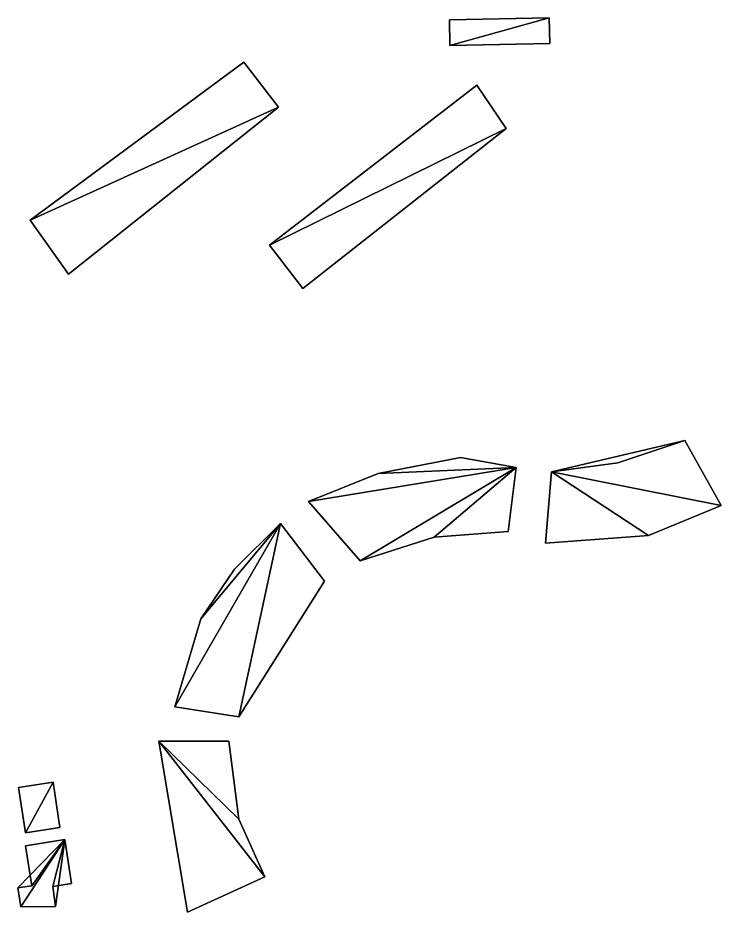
# Model space of a CAD drawing. Header units: metres. Extents: x -3947 to 4280, y -3529 to 2326.
# Drawn here: x -335.9 to -188.6, y -3516.2 to -3328.9 of the extents above; entities that cross this region are included whole.
import ezdxf

# ---------------------------------------------------------------- set-up
doc = ezdxf.new("R2010")
doc.units = ezdxf.units.M

msp = doc.modelspace()

# ---------------------------------------------------------------- linework, layer by layer
at = {"layer": 'MUROS'}
for points in [[(-245.5, -3329.3), (-224.6, -3328.9), (-224.6, -3328.9, 5), (-245.5, -3329.3, 5)], [(-245.4, -3334.7), (-245.5, -3329.3), (-245.5, -3329.3, 5), (-245.4, -3334.7, 5)], [(-224.6, -3328.9), (-224.5, -3334.3), (-224.5, -3334.3, 5), (-224.6, -3328.9, 5)], [(-224.5, -3334.3), (-245.4, -3334.7), (-245.4, -3334.7, 5), (-224.5, -3334.3, 5)], [(-288.6, -3338.2), (-333.3, -3371.3), (-333.3, -3371.3, 5), (-288.6, -3338.2, 5)], [(-281.3, -3347.6), (-288.6, -3338.2), (-288.6, -3338.2, 5), (-281.3, -3347.6, 5)], [(-239.8, -3343), (-283.2, -3376.5), (-283.2, -3376.5, 5), (-239.8, -3343, 5)], [(-233.6, -3352.1), (-239.8, -3343), (-239.8, -3343, 5), (-233.6, -3352.1, 5)], [(-325.3, -3382.6), (-281.3, -3347.6), (-281.3, -3347.6, 5), (-325.3, -3382.6, 5)], [(-276.2, -3385.6), (-233.6, -3352.1), (-233.6, -3352.1, 5), (-276.2, -3385.6, 5)], [(-333.3, -3371.3), (-325.3, -3382.6), (-325.3, -3382.6, 5), (-333.3, -3371.3, 5)], [(-283.2, -3376.5), (-276.2, -3385.6), (-276.2, -3385.6, 5), (-283.2, -3376.5, 5)], [(-196.2, -3417.4), (-210.2, -3422.1), (-210.2, -3422.1, 5), (-196.2, -3417.4, 5)], [(-188.6, -3431), (-196.2, -3417.4), (-196.2, -3417.4, 5), (-188.6, -3431, 5)], [(-260.4, -3424.3), (-243.2, -3421), (-243.2, -3421, 5), (-260.4, -3424.3, 5)], [(-243.2, -3421), (-231.5, -3423.1), (-231.5, -3423.1, 5), (-243.2, -3421, 5)], [(-231.5, -3423.1), (-233.2, -3436.5), (-233.2, -3436.5, 5), (-231.5, -3423.1, 5)], [(-210.2, -3422.1), (-224.1, -3424), (-224.1, -3424, 5), (-210.2, -3422.1, 5)], [(-275, -3430.2), (-260.4, -3424.3), (-260.4, -3424.3, 5), (-275, -3430.2, 5)], [(-224.1, -3424), (-225.4, -3438.9), (-225.4, -3438.9, 5), (-224.1, -3424, 5)], [(-264.2, -3442.6), (-275, -3430.2), (-275, -3430.2, 5), (-264.2, -3442.6, 5)], [(-203.8, -3437.3), (-188.6, -3431), (-188.6, -3431, 5), (-203.8, -3437.3, 5)], [(-290.5, -3444.4), (-280.9, -3434.8), (-280.9, -3434.8, 5), (-290.5, -3444.4, 5)], [(-280.9, -3434.8), (-271.7, -3446.9), (-271.7, -3446.9, 5), (-280.9, -3434.8, 5)], [(-233.2, -3436.5), (-248.7, -3437.7), (-248.7, -3437.7, 5), (-233.2, -3436.5, 5)], [(-248.7, -3437.7), (-264.2, -3442.6), (-264.2, -3442.6, 5), (-248.7, -3437.7, 5)], [(-225.4, -3438.9), (-203.8, -3437.3), (-203.8, -3437.3, 5), (-225.4, -3438.9, 5)], [(-297.6, -3454.8), (-290.5, -3444.4), (-290.5, -3444.4, 5), (-297.6, -3454.8, 5)], [(-271.7, -3446.9), (-289.6, -3475.3), (-289.6, -3475.3, 5), (-271.7, -3446.9, 5)], [(-303, -3473.2), (-297.6, -3454.8), (-297.6, -3454.8, 5), (-303, -3473.2, 5)], [(-289.6, -3475.3), (-303, -3473.2), (-303, -3473.2, 5), (-289.6, -3475.3, 5)], [(-306.4, -3480.4), (-291.7, -3480.4), (-291.7, -3480.4, 5), (-306.4, -3480.4, 5)], [(-300.4, -3516.2), (-306.4, -3480.4), (-306.4, -3480.4, 5), (-300.4, -3516.2, 5)], [(-291.7, -3480.4), (-289.6, -3496.7), (-289.6, -3496.7, 5), (-291.7, -3480.4, 5)], [(-335.8, -3490.1), (-328.5, -3489), (-328.5, -3489, 5), (-335.8, -3490.1, 5)], [(-328.5, -3489), (-327.1, -3498.5), (-327.1, -3498.5, 5), (-328.5, -3489, 5)], [(-334.3, -3499.6), (-335.8, -3490.1), (-335.8, -3490.1, 5), (-334.3, -3499.6, 5)], [(-289.6, -3496.7), (-284.2, -3508.8), (-284.2, -3508.8, 5), (-289.6, -3496.7, 5)], [(-327.1, -3498.5), (-334.3, -3499.6), (-334.3, -3499.6, 5), (-327.1, -3498.5, 5)], [(-334.3, -3502.3), (-326.1, -3501), (-326.1, -3501, 5), (-334.3, -3502.3, 5)], [(-333, -3510.7), (-334.3, -3502.3), (-334.3, -3502.3, 5), (-333, -3510.7, 5)], [(-326.1, -3501), (-324.7, -3510.2), (-324.7, -3510.2, 5), (-326.1, -3501, 5)], [(-284.2, -3508.8), (-300.4, -3516.2), (-300.4, -3516.2, 5), (-284.2, -3508.8, 5)], [(-335.9, -3511.1), (-333, -3510.7), (-333, -3510.7, 5), (-335.9, -3511.1, 5)], [(-335.3, -3515.1), (-335.9, -3511.1), (-335.9, -3511.1, 5), (-335.3, -3515.1, 5)], [(-324.7, -3510.2), (-328.6, -3510.8), (-328.6, -3510.8, 5), (-324.7, -3510.2, 5)], [(-328.6, -3510.8), (-328, -3515), (-328, -3515, 5), (-328.6, -3510.8, 5)], [(-328, -3515), (-335.3, -3515.1), (-335.3, -3515.1, 5), (-328, -3515, 5)]]:
    msp.add_3dface(points, dxfattribs=at)
at = {"layer": 'TECHOS'}
for points in [[(-224.6, -3328.9, 5), (-245.4, -3334.7, 5), (-245.5, -3329.3, 5)], [(-224.6, -3328.9, 5), (-224.5, -3334.3, 5), (-245.4, -3334.7, 5)], [(-333.3, -3371.3, 5), (-281.3, -3347.6, 5), (-288.6, -3338.2, 5)], [(-283.2, -3376.5, 5), (-233.6, -3352.1, 5), (-239.8, -3343, 5)], [(-333.3, -3371.3, 5), (-325.3, -3382.6, 5), (-281.3, -3347.6, 5)], [(-283.2, -3376.5, 5), (-276.2, -3385.6, 5), (-233.6, -3352.1, 5)], [(-224.1, -3424, 5), (-188.6, -3431, 5), (-196.2, -3417.4, 5)], [(-224.1, -3424, 5), (-196.2, -3417.4, 5), (-210.2, -3422.1, 5)], [(-231.5, -3423.1, 5), (-260.4, -3424.3, 5), (-243.2, -3421, 5)], [(-231.5, -3423.1, 5), (-264.2, -3442.6, 5), (-275, -3430.2, 5)], [(-231.5, -3423.1, 5), (-275, -3430.2, 5), (-260.4, -3424.3, 5)], [(-231.5, -3423.1, 5), (-248.7, -3437.7, 5), (-264.2, -3442.6, 5)], [(-231.5, -3423.1, 5), (-233.2, -3436.5, 5), (-248.7, -3437.7, 5)], [(-224.1, -3424, 5), (-225.4, -3438.9, 5), (-203.8, -3437.3, 5)], [(-224.1, -3424, 5), (-203.8, -3437.3, 5), (-188.6, -3431, 5)], [(-280.9, -3434.8, 5), (-289.6, -3475.3, 5), (-303, -3473.2, 5)], [(-280.9, -3434.8, 5), (-303, -3473.2, 5), (-297.6, -3454.8, 5)], [(-280.9, -3434.8, 5), (-297.6, -3454.8, 5), (-290.5, -3444.4, 5)], [(-280.9, -3434.8, 5), (-271.7, -3446.9, 5), (-289.6, -3475.3, 5)], [(-306.4, -3480.4, 5), (-291.7, -3480.4, 5), (-289.6, -3496.7, 5)], [(-306.4, -3480.4, 5), (-289.6, -3496.7, 5), (-284.2, -3508.8, 5)], [(-306.4, -3480.4, 5), (-284.2, -3508.8, 5), (-300.4, -3516.2, 5)], [(-334.3, -3499.6, 5), (-335.8, -3490.1, 5), (-328.5, -3489, 5)], [(-334.3, -3499.6, 5), (-328.5, -3489, 5), (-327.1, -3498.5, 5)], [(-326.1, -3501, 5), (-335.3, -3515.1, 5), (-335.9, -3511.1, 5)], [(-326.1, -3501, 5), (-335.9, -3511.1, 5), (-333, -3510.7, 5)], [(-326.1, -3501, 5), (-328, -3515, 5), (-335.3, -3515.1, 5)], [(-326.1, -3501, 5), (-333, -3510.7, 5), (-334.3, -3502.3, 5)], [(-326.1, -3501, 5), (-324.7, -3510.2, 5), (-328.6, -3510.8, 5)], [(-326.1, -3501, 5), (-328.6, -3510.8, 5), (-328, -3515, 5)]]:
    msp.add_3dface(points, dxfattribs=at)

doc.saveas('drawing.dxf')
